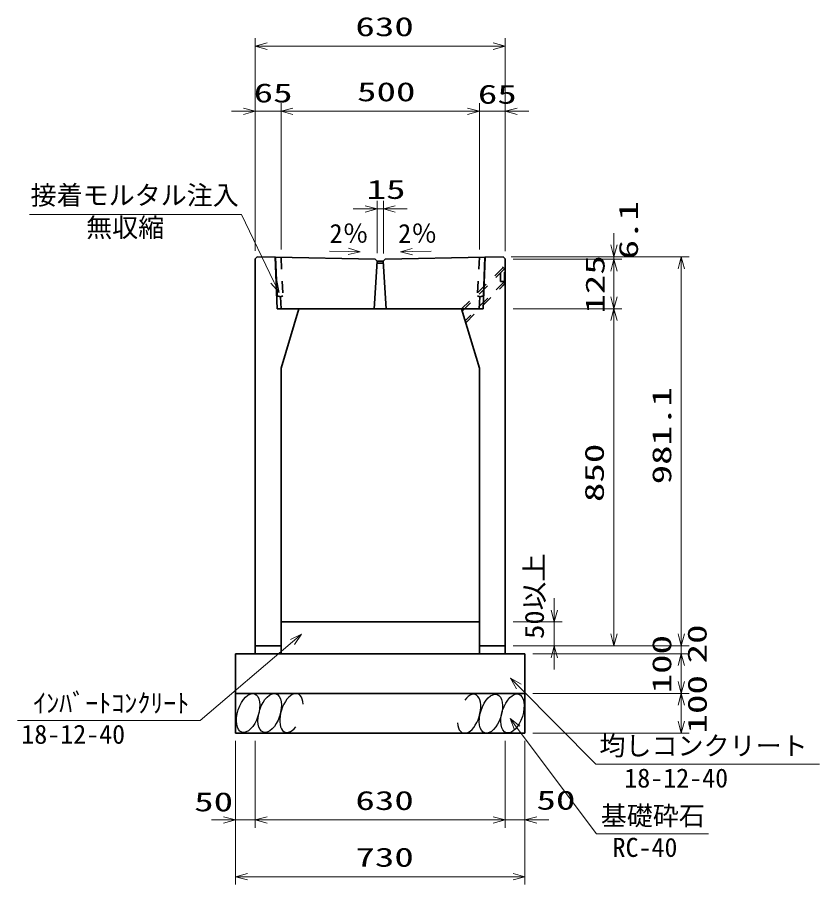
# Model space of a CAD drawing. Units: millimetres on the paper. Extents: x 15 to 1219, y 8 to 859.
# Drawn here: x 651.3 to 752.4, y 596.2 to 705.6 of the extents above; entities that cross this region are included whole.
import ezdxf
from ezdxf.enums import TextEntityAlignment as Align

# ---------------------------------------------------------------- set-up
doc = ezdxf.new("R2010")
doc.units = ezdxf.units.MM
doc.linetypes.add('USER3', pattern=[3, 1.5, -1.5])
for name, color, linetype, lineweight in [('D-STR-DIM（寸法）', 7, 'Continuous', 13), ('D-STR-HTXT(均しCON-旗)', 7, 'Continuous', 13), ('D-STR-HTXT(基礎砕石-旗)', 7, 'Continuous', 13), ('D-STR-HTXT（旗上げ）', 7, 'Continuous', 13), ('D-STR-STRF(グリ)', 7, 'Continuous', 25), ('D-STR（構造物）', 1, 'Continuous', 35)]:
    doc.layers.add(name, color=color, linetype=linetype, lineweight=lineweight)
doc.styles.add('ＭＳ ゴシック', font='')
doc.styles.get('ＭＳ ゴシック').set_extended_font_data('MS Gothic')

# ---------------------------------------------------------------- blocks, each defined once
blk = doc.blocks.new('_Open30')
at = {"color": 7, "linetype": 'Continuous', "lineweight": 13}
for p, q in [((-1, 0.2679), (0, 0)), ((0, 0), (-1, -0.2679)), ((0, 0), (-1, 0))]:
    blk.add_line(p, q, dxfattribs=at)

msp = doc.modelspace()

# ---------------------------------------------------------------- linework, layer by layer
at = {"layer": 'D-STR-DIM（寸法）'}
for p, q in [((681.291, 694.71), (681.291, 702.918)), ((712.791, 694.715), (712.791, 702.918)), ((682.791, 701.918), (711.291, 701.918)), ((681.291, 676.112), (681.291, 694.71)), ((684.541, 676.297), (684.541, 694.71)), ((684.541, 677.297), (684.541, 694.71)), ((709.541, 676.297), (709.541, 694.715)), ((709.541, 677.297), (709.541, 694.71)), ((712.791, 676.059), (712.791, 694.715)), ((679.791, 693.71), (678.291, 693.71)), ((681.291, 693.71), (684.541, 693.71)), ((686.041, 693.71), (687.541, 693.71)), ((686.041, 693.71), (708.041, 693.71)), ((708.041, 693.715), (706.541, 693.715)), ((709.541, 693.715), (712.791, 693.715)), ((714.291, 693.715), (715.791, 693.715)), ((695.147, 681.397), (693.647, 681.397)), ((696.647, 675.803), (696.647, 682.397)), ((696.647, 681.397), (697.438, 681.397)), ((697.438, 675.788), (697.438, 682.397)), ((698.938, 681.397), (700.438, 681.397)), ((726.496, 676.857), (726.496, 678.357)), ((690.655, 676.08), (693.016, 676.033)), ((703.455, 676.063), (701.093, 676.015)), ((713.541, 675.357), (727.496, 675.357)), ((713.541, 675.357), (735.994, 675.357)), ((713.791, 675.059), (727.496, 675.059)), ((713.791, 675.059), (727.496, 675.059)), ((726.496, 675.059), (726.496, 675.357)), ((734.994, 627.804), (734.994, 673.857)), ((726.496, 670.304), (726.496, 673.559)), ((726.496, 673.559), (726.496, 672.059)), ((713.791, 668.804), (727.496, 668.804)), ((713.791, 668.804), (727.496, 668.804)), ((726.496, 627.804), (726.496, 667.304)), ((718.98, 630.804), (718.98, 632.304)), ((713.791, 629.304), (719.98, 629.304)), ((718.98, 626.304), (718.98, 629.304)), ((734.994, 627.804), (734.994, 629.304)), ((713.791, 626.304), (735.994, 626.304)), ((713.791, 626.304), (727.496, 626.304)), ((713.791, 626.304), (735.994, 626.304)), ((713.791, 626.304), (719.98, 626.304)), ((734.994, 625.304), (734.994, 626.304)), ((716.291, 625.304), (735.994, 625.304)), ((716.291, 625.304), (735.994, 625.304)), ((718.98, 624.804), (718.98, 623.304)), ((734.994, 621.804), (734.994, 623.804)), ((734.994, 623.804), (734.994, 622.304)), ((716.291, 620.304), (735.994, 620.304)), ((716.291, 620.304), (735.994, 620.304)), ((734.994, 616.804), (734.994, 618.804)), ((716.291, 615.304), (735.994, 615.304)), ((678.791, 614.304), (678.791, 603.337)), ((681.291, 614.304), (681.291, 603.337)), ((681.291, 614.304), (681.291, 603.337)), ((712.791, 614.304), (712.791, 603.337)), ((715.291, 614.304), (715.291, 603.337)), ((678.791, 613.304), (678.791, 596.18)), ((712.791, 613.304), (712.791, 603.337)), ((715.291, 613.304), (715.291, 596.18)), ((677.291, 604.337), (675.791, 604.337)), ((678.791, 604.337), (681.291, 604.337)), ((682.791, 604.337), (711.291, 604.337)), ((682.791, 604.337), (684.291, 604.337)), ((711.291, 604.337), (709.791, 604.337)), ((712.791, 604.337), (715.291, 604.337)), ((716.791, 604.337), (718.291, 604.337)), ((680.291, 597.18), (713.791, 597.18))]:
    msp.add_line(p, q, dxfattribs=at)
at = {"layer": 'D-STR-HTXT(均しCON-旗)'}
for points in [[(651.298, 616.874), (674.333, 616.874), (685.99, 626.785)], [(752.439, 611.357), (724.231, 611.357), (714.508, 621.174)]]:
    msp.add_lwpolyline(points, dxfattribs=at)
at = {"layer": 'D-STR-HTXT(基礎砕石-旗)'}
msp.add_lwpolyline([(738.413, 602.607), (724.309, 602.607), (714.305, 615.933)], dxfattribs=at)
at = {"layer": 'D-STR-HTXT（旗上げ）'}
msp.add_lwpolyline([(652.821, 680.695), (679.542, 680.695), (683.636, 672.186)], dxfattribs=at)
at = {"layer": 'D-STR-STRF(グリ)'}
for centre, major_axis in [((680.386, 617.828), (0.79, 2.421)), ((683.107, 617.828), (0.79, 2.421)), ((710.995, 617.747), (-0.771, -2.427)), ((713.716, 617.768), (-0.771, -2.427))]:
    msp.add_ellipse(centre, major_axis=major_axis, ratio=0.5139, dxfattribs=at)
for centre, major_axis in [((685.848, 617.828), (0.79, 2.421)), ((708.255, 617.725), (-0.771, -2.427))]:
    msp.add_ellipse(centre, major_axis=major_axis, ratio=0.5139, start_param=5.3575563, end_param=10.3750652, dxfattribs=at)
at = {"layer": 'D-STR（構造物）'}
for p, q in [((681.541, 675.357), (681.291, 675.112)), ((681.291, 675.112), (681.291, 626.304)), ((683.791, 675.312), (681.541, 675.357)), ((684.041, 668.804), (683.791, 675.312)), ((684.034, 670.427), (683.841, 675.311)), ((696.416, 675.059), (683.841, 675.311)), ((696.416, 675.059), (696.646, 674.805)), ((697.435, 674.805), (697.666, 675.059)), ((697.666, 675.059), (710.241, 675.311)), ((710.041, 668.804), (710.291, 675.312)), ((710.054, 670.427), (710.241, 675.311)), ((710.291, 675.312), (712.541, 675.357)), ((712.541, 675.357), (712.791, 675.112)), ((712.791, 675.112), (712.791, 626.304)), ((696.291, 668.804), (696.646, 674.805)), ((696.646, 674.805), (696.713, 674.555)), ((696.646, 674.805), (697.435, 674.805)), ((696.713, 674.555), (697.368, 674.555)), ((697.435, 674.805), (697.368, 674.555)), ((697.791, 668.804), (697.435, 674.805)), ((684.485, 670.306), (684.034, 670.427)), ((684.566, 668.806), (684.489, 670.306)), ((709.592, 670.304), (709.516, 668.804)), ((709.597, 670.304), (710.054, 670.427)), ((684.041, 668.804), (710.041, 668.804)), ((684.041, 668.804), (686.791, 668.804)), ((684.541, 661.304), (686.791, 668.804)), ((709.541, 661.304), (707.291, 668.804)), ((684.541, 661.304), (684.541, 626.304)), ((709.541, 661.304), (709.541, 626.304)), ((684.541, 629.304), (709.541, 629.304)), ((681.291, 626.304), (684.541, 626.304)), ((681.291, 626.304), (681.291, 625.304)), ((684.541, 626.304), (684.541, 625.304)), ((709.541, 626.304), (712.791, 626.304)), ((709.541, 626.304), (709.541, 625.304)), ((712.791, 626.304), (712.791, 625.304)), ((678.791, 625.304), (715.291, 625.304)), ((678.791, 625.304), (678.791, 615.304)), ((715.291, 625.304), (715.291, 615.304)), ((678.791, 620.304), (715.291, 620.304)), ((678.791, 615.304), (715.291, 615.304))]:
    msp.add_line(p, q, dxfattribs=at)
at = {"layer": 'D-STR（構造物）', "linetype": 'USER3'}
for p, q in [((684.537, 675.297), (684.784, 670.428)), ((709.543, 675.297), (709.302, 670.426)), ((712.541, 674.018), (707.299, 668.776)), ((707.38, 668.507), (712.716, 673.843)), ((712.716, 673.843), (712.468, 674.09)), ((712.716, 671.913), (712.716, 673.843)), ((712.216, 672.257), (712.216, 673.343)), ((712.716, 672.257), (707.746, 667.287)), ((707.82, 667.042), (712.716, 671.938)), ((712.716, 672.257), (712.216, 672.257)), ((712.468, 671.665), (712.716, 671.913)), ((684.784, 670.428), (684.489, 670.306)), ((709.302, 670.426), (709.597, 670.304)), ((707.291, 668.804), (710.041, 668.804))]:
    msp.add_line(p, q, dxfattribs=at)

# ---------------------------------------------------------------- block references
at = {"layer": 'D-STR-DIM（寸法）', "xscale": 1.5, "yscale": 1.5}
for p, rotation in [((681.291, 701.918), 180), ((684.541, 693.71), 180), ((684.541, 693.71), 180), ((712.791, 693.715), 180), ((697.438, 681.397), 180), ((694.516, 676.003), 358.85424), ((699.593, 675.985), 181.14576), ((726.496, 675.357), 270), ((726.496, 675.059), 90), ((726.496, 675.059), 90), ((734.994, 675.357), 90), ((726.496, 668.804), 270), ((726.496, 668.804), 90), ((718.98, 629.304), 270), ((726.496, 626.304), 270), ((734.994, 626.304), 270), ((734.994, 626.304), 270), ((718.98, 626.304), 90), ((734.994, 625.304), 90), ((734.994, 625.304), 90), ((734.994, 620.304), 270), ((734.994, 620.304), 90), ((734.994, 615.304), 270), ((681.291, 604.337), 180), ((681.291, 604.337), 180), ((715.291, 604.337), 180), ((678.791, 597.18), 180)]:
    msp.add_blockref('_Open30', p, dxfattribs=dict(at, rotation=rotation))
for p in [(712.791, 701.918), (681.291, 693.71), (709.541, 693.715), (709.541, 693.71), (696.647, 681.397), (678.791, 604.337), (712.791, 604.337), (712.791, 604.337), (715.291, 597.18)]:
    msp.add_blockref('_Open30', p, dxfattribs=at)
at = {"layer": 'D-STR-HTXT(均しCON-旗)', "xscale": 1.5, "yscale": 1.5}
for p, rotation in [((687.132, 627.756), 40.37163), ((713.453, 622.239), 134.72505)]:
    msp.add_blockref('_Open30', p, dxfattribs=dict(at, rotation=rotation))
at = {"layer": 'D-STR-HTXT(基礎砕石-旗)', "xscale": 1.5, "yscale": 1.5, "rotation": 126.89552}
msp.add_blockref('_Open30', (713.404, 617.133), dxfattribs=at)
at = {"layer": 'D-STR-HTXT（旗上げ）', "xscale": 1.5, "yscale": 1.5, "rotation": 295.69073}
msp.add_blockref('_Open30', (684.286, 670.834), dxfattribs=at)

# ---------------------------------------------------------------- texts
at = {"layer": 'D-STR-DIM（寸法）', "style": 'ＭＳ ゴシック', "width": 1.5}
for s, p in [('630', (693.916, 702.456)), ('65', (681.089, 694.103)), ('500', (694.124, 694.247)), ('65', (709.356, 693.938)), ('15', (695.33, 681.935)), ('50', (673.593, 604.704)), ('630', (693.916, 604.875)), ('50', (716.743, 604.912)), ('730', (693.916, 597.717))]:
    msp.add_text(s, height=2.405, dxfattribs=at).set_placement(p, align=Align.BOTTOM_LEFT)
at = {"layer": 'D-STR-DIM（寸法）', "style": 'ＭＳ ゴシック'}
for s, width, p in [('6.1', 1.5, (730.259, 675.035)), ('125', 1.5, (726.052, 668.191)), ('981.1', 1.5, (734.456, 646.664)), ('850', 1.5, (725.958, 644.429)), ('50以上', 1.1, (718.398, 627.168)), ('20', 1.5, (738.908, 624.086)), ('100', 1.5, (734.456, 620.304)), ('100', 1.5, (738.929, 615.249))]:
    msp.add_text(s, height=2.405, rotation=90, dxfattribs=dict(at, width=width)).set_placement(p, align=Align.BOTTOM_LEFT)
for rotation, p in [(0.01, (690.662, 676.378)), (359.99, (699.31, 676.375))]:
    msp.add_text('2％', height=2.405, rotation=rotation, dxfattribs=at).set_placement(p, align=Align.BOTTOM_LEFT)
at = {"layer": 'D-STR-HTXT(均しCON-旗)', "style": 'ＭＳ ゴシック'}
for s, p in [('ｲﾝﾊﾞｰﾄｺﾝｸﾘｰﾄ', (653.301, 617.157)), ('18-12-40', (651.795, 613.223)), ('均しコンクリート', (724.678, 611.767)), ('18-12-40', (727.812, 607.706))]:
    msp.add_text(s, height=2.405, dxfattribs=at).set_placement(p, align=Align.BOTTOM_LEFT)
at = {"layer": 'D-STR-HTXT(基礎砕石-旗)', "style": 'ＭＳ ゴシック'}
for s, p in [('基礎砕石', (724.845, 602.942)), ('RC-40', (726.332, 598.957))]:
    msp.add_text(s, height=2.405, dxfattribs=at).set_placement(p, align=Align.BOTTOM_LEFT)
at = {"layer": 'D-STR-HTXT（旗上げ）', "style": 'ＭＳ ゴシック'}
for s, p in [('接着モルタル注入', (652.967, 681.199)), ('無収縮', (659.97, 677.122))]:
    msp.add_text(s, height=2.405, dxfattribs=at).set_placement(p, align=Align.BOTTOM_LEFT)

doc.saveas('drawing.dxf')
